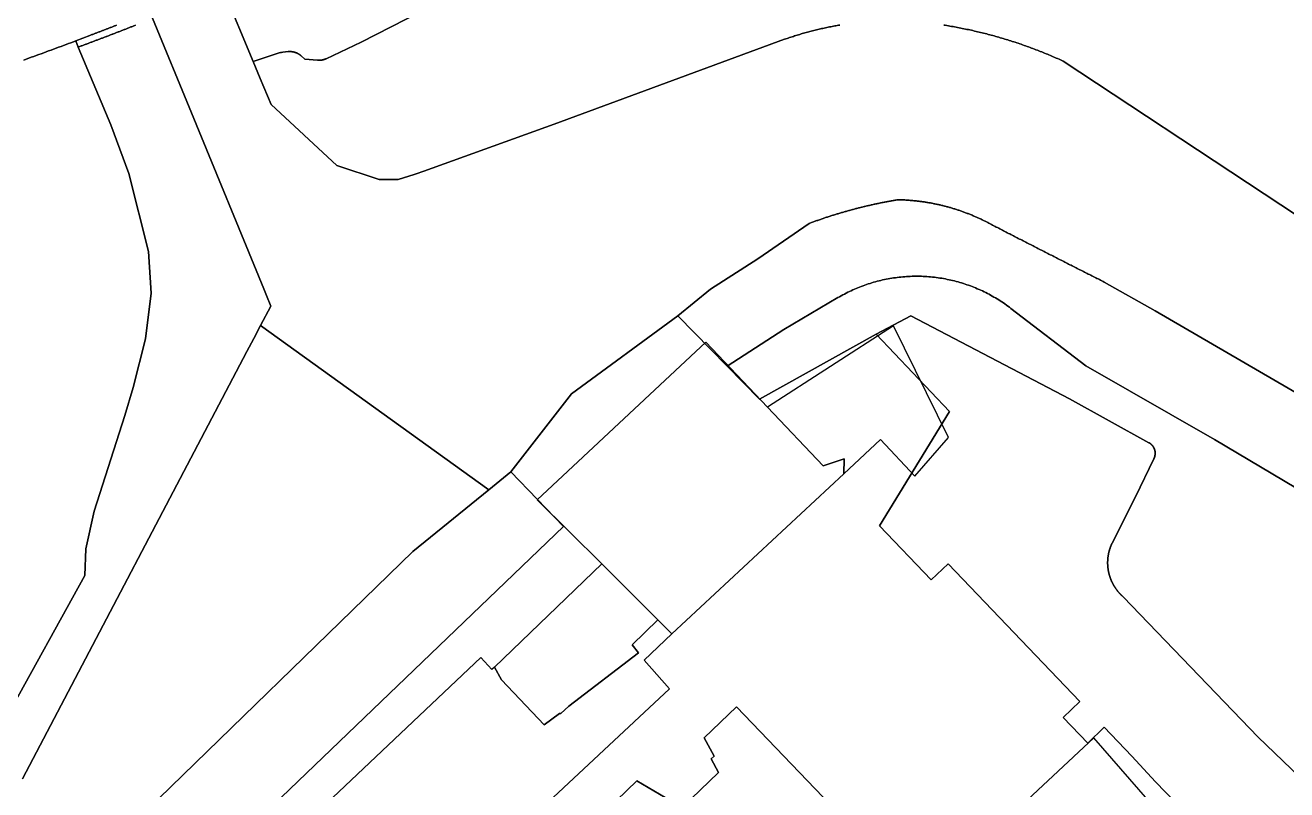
# Model space of a CAD drawing. Header units: metres. Extents: x -127 to 442, y -186 to 462.
# Drawn here: x 140.7 to 213.9, y 77.2 to 121.6 of the extents above; entities that cross this region are included whole.
import ezdxf

# ---------------------------------------------------------------- set-up
doc = ezdxf.new("R2010")
doc.units = ezdxf.units.M

msp = doc.modelspace()

# ---------------------------------------------------------------- linework, layer by layer
at = {"layer": 'building_2', "color": 1}
for points in [[(188.234, 95.562), (190.367, 97.562), (192.344, 95.438), (194.305, 97.688), (191.117, 104.156), (183.805, 99.438), (187.023, 96.031), (188.258, 96.438), (188.234, 95.562)], [(187.023, 96.031), (183.805, 99.438), (180.227, 103.219), (170.422, 94.062), (174.18, 90.344), (177.438, 87.094), (178.25, 86.281), (188.234, 95.562), (188.258, 96.438), (187.023, 96.031)], [(171.812, 81.656), (172.273, 82.094), (176.32, 85.188), (175.953, 85.656), (177.438, 87.094), (174.18, 90.344), (167.945, 84.344), (168.367, 83.625), (170.844, 81), (171.719, 81.656), (171.812, 81.656)], [(204.383, 67.375), (209.156, 72.906), (202.75, 80.25), (193.289, 71.406), (200.133, 64.062), (204.539, 67.219), (204.383, 67.375)]]:
    msp.add_lwpolyline(points, close=True, dxfattribs=at)
msp.add_lwpolyline([(157.891, 64.219), (178.117, 83.094), (176.633, 84.75), (178.25, 86.281), (177.438, 87.094), (175.953, 85.656), (176.32, 85.188), (172.273, 82.094), (171.812, 81.656), (171.719, 81.656), (170.844, 81), (168.367, 83.625), (167.945, 84.344), (167.805, 84.219), (167.156, 84.906), (151.398, 70)], dxfattribs=at)
at = {"layer": 'road_0', "color": 8}
for points in [[(140.632, 119.59), (140.777, 119.642), (140.921, 119.695), (141.065, 119.747), (141.209, 119.8), (141.353, 119.853), (141.497, 119.905), (141.642, 119.958), (141.786, 120.011), (141.93, 120.064), (142.074, 120.117), (142.218, 120.17), (142.362, 120.223), (142.506, 120.276), (142.65, 120.329), (142.794, 120.382), (142.938, 120.435), (143.082, 120.488), (143.225, 120.542), (143.369, 120.595), (143.513, 120.649), (143.657, 120.702), (143.657, 120.702), (144.467, 121.018), (144.467, 121.018), (144.508, 121.033), (144.549, 121.049), (144.59, 121.064), (144.631, 121.08), (144.671, 121.095), (144.712, 121.11), (144.753, 121.126), (144.794, 121.141), (144.835, 121.157), (144.876, 121.172), (144.917, 121.188), (144.957, 121.203), (144.998, 121.219), (145.039, 121.234), (145.08, 121.25), (145.121, 121.266), (145.162, 121.281), (145.202, 121.297), (145.243, 121.312), (145.284, 121.328), (145.325, 121.344), (145.366, 121.359), (145.407, 121.375), (145.447, 121.391), (145.488, 121.406), (145.529, 121.422), (145.57, 121.438), (145.61, 121.453), (145.651, 121.469), (145.692, 121.485), (145.733, 121.5), (145.774, 121.516), (145.814, 121.532), (145.855, 121.548), (145.896, 121.564), (145.937, 121.579), (145.977, 121.595), (146.018, 121.611)], [(214.687, 77.984), (212.29, 80.29), (204.45, 88.43), (204.45, 88.43), (204.437, 88.441), (204.425, 88.452), (204.412, 88.464), (204.399, 88.475), (204.387, 88.487), (204.375, 88.498), (204.362, 88.51), (204.35, 88.521), (204.338, 88.533), (204.326, 88.545), (204.314, 88.557), (204.302, 88.569), (204.29, 88.581), (204.278, 88.593), (204.267, 88.605), (204.255, 88.618), (204.244, 88.63), (204.232, 88.643), (204.221, 88.655), (204.21, 88.668), (204.198, 88.68), (204.187, 88.693), (204.176, 88.706), (204.165, 88.719), (204.154, 88.732), (204.144, 88.745), (204.133, 88.758), (204.122, 88.771), (204.112, 88.784), (204.101, 88.798), (204.091, 88.811), (204.081, 88.825), (204.07, 88.838), (204.06, 88.852), (204.05, 88.865), (204.04, 88.879), (204.03, 88.893), (204.021, 88.907), (204.011, 88.92), (204.001, 88.934), (203.992, 88.948), (203.983, 88.962), (203.973, 88.977), (203.964, 88.991), (203.955, 89.005), (203.946, 89.019), (203.937, 89.034), (203.928, 89.048), (203.919, 89.063), (203.911, 89.077), (203.902, 89.092), (203.894, 89.106), (203.885, 89.121), (203.877, 89.136), (203.869, 89.151), (203.861, 89.166), (203.853, 89.18), (203.845, 89.195), (203.837, 89.21), (203.829, 89.225), (203.822, 89.241), (203.814, 89.256), (203.807, 89.271), (203.799, 89.286), (203.792, 89.302), (203.785, 89.317), (203.778, 89.332), (203.771, 89.348), (203.764, 89.363), (203.758, 89.379), (203.751, 89.394), (203.744, 89.41), (203.738, 89.426), (203.732, 89.441), (203.725, 89.457), (203.719, 89.473), (203.713, 89.489), (203.707, 89.504), (203.702, 89.52), (203.696, 89.536), (203.69, 89.552), (203.685, 89.568), (203.679, 89.584), (203.674, 89.6), (203.669, 89.616), (203.664, 89.633), (203.659, 89.649), (203.654, 89.665), (203.649, 89.681), (203.644, 89.697), (203.64, 89.714), (203.635, 89.73), (203.631, 89.746), (203.627, 89.763), (203.623, 89.779), (203.619, 89.796), (203.615, 89.812), (203.611, 89.828), (203.607, 89.845), (203.607, 89.845), (203.603, 89.862), (203.6, 89.879), (203.596, 89.897), (203.593, 89.914), (203.589, 89.931), (203.586, 89.948), (203.583, 89.966), (203.58, 89.983), (203.578, 90), (203.575, 90.018), (203.572, 90.035), (203.57, 90.052), (203.567, 90.07), (203.565, 90.087), (203.563, 90.104), (203.561, 90.122), (203.559, 90.139), (203.558, 90.157), (203.556, 90.174), (203.554, 90.192), (203.553, 90.209), (203.552, 90.227), (203.55, 90.244), (203.549, 90.262), (203.548, 90.279), (203.548, 90.297), (203.547, 90.314), (203.546, 90.332), (203.546, 90.349), (203.545, 90.367), (203.545, 90.385), (203.545, 90.402), (203.545, 90.42), (203.545, 90.437), (203.545, 90.455), (203.546, 90.472), (203.546, 90.49), (203.547, 90.507), (203.548, 90.525), (203.548, 90.542), (203.549, 90.56), (203.55, 90.578), (203.552, 90.595), (203.553, 90.613), (203.554, 90.63), (203.556, 90.648), (203.557, 90.665), (203.559, 90.682), (203.561, 90.7), (203.563, 90.717), (203.565, 90.735), (203.567, 90.752), (203.57, 90.77), (203.572, 90.787), (203.575, 90.804), (203.577, 90.822), (203.58, 90.839), (203.583, 90.856), (203.586, 90.874), (203.589, 90.891), (203.592, 90.908), (203.596, 90.925), (203.599, 90.942), (203.603, 90.96), (203.607, 90.977), (203.611, 90.994), (203.614, 91.011), (203.619, 91.028), (203.623, 91.045), (203.627, 91.062), (203.631, 91.079), (203.636, 91.096), (203.641, 91.113), (203.645, 91.13), (203.65, 91.147), (203.655, 91.164), (203.66, 91.18), (203.665, 91.197), (203.671, 91.214), (203.676, 91.231), (203.682, 91.247), (203.687, 91.264), (203.693, 91.28), (203.699, 91.297), (203.705, 91.314), (203.711, 91.33), (203.717, 91.346), (203.723, 91.363), (203.73, 91.379), (203.736, 91.395), (203.743, 91.412), (203.75, 91.428), (203.757, 91.444), (203.764, 91.46), (203.771, 91.476), (203.778, 91.492), (203.785, 91.508), (203.793, 91.524), (203.8, 91.54), (203.8, 91.54), (205.17, 94.23), (206.23, 96.45), (206.23, 96.45), (206.232, 96.455), (206.235, 96.46), (206.237, 96.464), (206.239, 96.469), (206.241, 96.474), (206.244, 96.479), (206.246, 96.484), (206.248, 96.489), (206.25, 96.493), (206.252, 96.498), (206.254, 96.503), (206.256, 96.508), (206.258, 96.513), (206.259, 96.518), (206.261, 96.523), (206.263, 96.528), (206.265, 96.533), (206.267, 96.538), (206.268, 96.543), (206.27, 96.548), (206.272, 96.553), (206.273, 96.558), (206.275, 96.563), (206.276, 96.568), (206.278, 96.574), (206.279, 96.579), (206.28, 96.584), (206.282, 96.589), (206.283, 96.594), (206.284, 96.599), (206.285, 96.604), (206.287, 96.61), (206.288, 96.615), (206.289, 96.62), (206.29, 96.625), (206.291, 96.63), (206.292, 96.636), (206.293, 96.641), (206.294, 96.646), (206.295, 96.651), (206.296, 96.656), (206.296, 96.662), (206.297, 96.667), (206.298, 96.672), (206.298, 96.677), (206.299, 96.683), (206.3, 96.688), (206.3, 96.693), (206.301, 96.699), (206.301, 96.704), (206.302, 96.709), (206.302, 96.714), (206.302, 96.72), (206.303, 96.725), (206.303, 96.73), (206.303, 96.736), (206.303, 96.741), (206.304, 96.746), (206.304, 96.751), (206.304, 96.757), (206.304, 96.762), (206.304, 96.767), (206.304, 96.773), (206.304, 96.778), (206.304, 96.783), (206.303, 96.789), (206.303, 96.794), (206.303, 96.799), (206.303, 96.804), (206.302, 96.81), (206.302, 96.815), (206.302, 96.82), (206.301, 96.826), (206.301, 96.831), (206.3, 96.836), (206.3, 96.841), (206.299, 96.847), (206.298, 96.852), (206.298, 96.857), (206.297, 96.863), (206.296, 96.868), (206.295, 96.873), (206.295, 96.878), (206.294, 96.883), (206.293, 96.889), (206.292, 96.894), (206.291, 96.899), (206.29, 96.904), (206.289, 96.91), (206.288, 96.915), (206.287, 96.92), (206.285, 96.925), (206.284, 96.93), (206.283, 96.935), (206.282, 96.941), (206.28, 96.946), (206.279, 96.951), (206.277, 96.956), (206.276, 96.961), (206.276, 96.961), (206.274, 96.966), (206.273, 96.972), (206.271, 96.977), (206.269, 96.982), (206.268, 96.988), (206.266, 96.993), (206.264, 96.998), (206.262, 97.003), (206.26, 97.009), (206.258, 97.014), (206.256, 97.019), (206.254, 97.024), (206.252, 97.029), (206.25, 97.035), (206.248, 97.04), (206.246, 97.045), (206.244, 97.05), (206.241, 97.055), (206.239, 97.06), (206.237, 97.065), (206.234, 97.07), (206.232, 97.075), (206.229, 97.08), (206.227, 97.085), (206.224, 97.09), (206.222, 97.095), (206.219, 97.1), (206.216, 97.105), (206.214, 97.11), (206.211, 97.114), (206.208, 97.119), (206.205, 97.124), (206.203, 97.129), (206.2, 97.134), (206.197, 97.138), (206.194, 97.143), (206.191, 97.148), (206.188, 97.152), (206.185, 97.157), (206.181, 97.162), (206.178, 97.166), (206.175, 97.171), (206.172, 97.175), (206.169, 97.18), (206.165, 97.184), (206.162, 97.189), (206.159, 97.193), (206.155, 97.198), (206.152, 97.202), (206.148, 97.206), (206.145, 97.211), (206.141, 97.215), (206.138, 97.219), (206.134, 97.223), (206.13, 97.228), (206.127, 97.232), (206.123, 97.236), (206.119, 97.24), (206.115, 97.244), (206.111, 97.248), (206.108, 97.252), (206.104, 97.256), (206.1, 97.26), (206.096, 97.264), (206.092, 97.268), (206.088, 97.272), (206.084, 97.276), (206.08, 97.279), (206.076, 97.283), (206.072, 97.287), (206.067, 97.291), (206.063, 97.294), (206.059, 97.298), (206.055, 97.302), (206.05, 97.305), (206.046, 97.309), (206.042, 97.312), (206.037, 97.316), (206.033, 97.319), (206.029, 97.322), (206.024, 97.326), (206.02, 97.329), (206.015, 97.332), (206.011, 97.336), (206.006, 97.339), (206.002, 97.342), (205.997, 97.345), (205.992, 97.348), (205.988, 97.351), (205.983, 97.354), (205.978, 97.357), (205.974, 97.36), (205.969, 97.363), (205.964, 97.366), (205.959, 97.369), (205.955, 97.372), (205.95, 97.375), (205.945, 97.377), (205.94, 97.38), (205.94, 97.38), (201.33, 99.92), (192.13, 104.74), (190.1, 103.67), (190.1, 103.67), (194.375, 99.197), (190.295, 92.557), (193.294, 89.429), (194.29, 90.339), (201.928, 82.362), (200.964, 81.43), (202.386, 79.947), (203.34, 80.863), (204.945, 79.192), (206.323, 77.704), (210.957, 72.922)], [(191.141, 72.537), (182.01, 82.055), (180.134, 80.255), (180.713, 79.19), (180.54, 79.024), (180.955, 78.23), (178.855, 76.215), (176.208, 77.745), (175.032, 76.617)]]:
    msp.add_lwpolyline(points, dxfattribs=at)
at = {"layer": 'terrain_0', "color": 8}
for points in [[(146.018, 121.611), (145.977, 121.595), (145.937, 121.579), (145.896, 121.564), (145.855, 121.548), (145.814, 121.532), (145.774, 121.516), (145.733, 121.5), (145.692, 121.485), (145.651, 121.469), (145.61, 121.453), (145.57, 121.438), (145.529, 121.422), (145.488, 121.406), (145.447, 121.391), (145.407, 121.375), (145.366, 121.359), (145.325, 121.344), (145.284, 121.328), (145.243, 121.312), (145.202, 121.297), (145.162, 121.281), (145.121, 121.266), (145.08, 121.25), (145.039, 121.234), (144.998, 121.219), (144.957, 121.203), (144.917, 121.188), (144.876, 121.172), (144.835, 121.157), (144.794, 121.141), (144.753, 121.126), (144.712, 121.11), (144.671, 121.095), (144.631, 121.08), (144.59, 121.064), (144.549, 121.049), (144.508, 121.033), (144.467, 121.018), (144.467, 121.018), (143.657, 120.702), (143.79, 120.34), (143.79, 120.34), (143.834, 120.356), (143.878, 120.372), (143.922, 120.389), (143.966, 120.405), (144.009, 120.421), (144.053, 120.437), (144.097, 120.453), (144.141, 120.47), (144.185, 120.486), (144.229, 120.502), (144.273, 120.518), (144.317, 120.535), (144.36, 120.551), (144.404, 120.567), (144.448, 120.584), (144.492, 120.6), (144.536, 120.617), (144.58, 120.633), (144.623, 120.649), (144.667, 120.666), (144.711, 120.682), (144.755, 120.699), (144.799, 120.715), (144.842, 120.732), (144.886, 120.748), (144.93, 120.765), (144.974, 120.781), (145.017, 120.798), (145.061, 120.814), (145.105, 120.831), (145.149, 120.848), (145.192, 120.864), (145.236, 120.881), (145.28, 120.897), (145.324, 120.914), (145.367, 120.931), (145.411, 120.947), (145.455, 120.964), (145.498, 120.981), (145.542, 120.998), (145.586, 121.014), (145.629, 121.031), (145.673, 121.048), (145.717, 121.065), (145.76, 121.081), (145.804, 121.098), (145.848, 121.115), (145.891, 121.132), (145.935, 121.149), (145.979, 121.166), (146.022, 121.182), (146.066, 121.199), (146.11, 121.216), (146.153, 121.233), (146.197, 121.25), (146.24, 121.267), (146.284, 121.284), (146.328, 121.301), (146.371, 121.318), (146.415, 121.335), (146.458, 121.352), (146.502, 121.369), (146.545, 121.386), (146.589, 121.403), (146.633, 121.42), (146.676, 121.437), (146.72, 121.455), (146.763, 121.472), (146.807, 121.489), (146.85, 121.506), (146.894, 121.523), (146.937, 121.54), (146.981, 121.558), (147.024, 121.575), (147.068, 121.592), (147.111, 121.609)], [(210.957, 72.922), (206.323, 77.704), (204.945, 79.192), (203.34, 80.863), (202.386, 79.947), (200.964, 81.43), (201.928, 82.362), (194.29, 90.339), (194.29, 90.339), (193.294, 89.429), (190.295, 92.557), (194.375, 99.197), (190.1, 103.67), (183.332, 99.908), (181.468, 101.815), (178.59, 104.749), (172.422, 100.206), (168.91, 95.689), (171.964, 92.509), (148.345, 69.861)], [(175.032, 76.617), (176.208, 77.745), (178.855, 76.215), (180.955, 78.23), (180.54, 79.024), (180.713, 79.19), (180.134, 80.255), (182.01, 82.055), (191.141, 72.537)]]:
    msp.add_lwpolyline(points, dxfattribs=at)
at = {"layer": 'terrain_5', "color": 3}
for points in [[(152.179, 123.732), (153.947, 119.5), (155.458, 119.999), (155.528, 120.02), (155.599, 120.035), (155.672, 120.045), (155.973, 120.075), (155.973, 120.075), (155.981, 120.076), (155.99, 120.077), (155.998, 120.077), (156.006, 120.078), (156.015, 120.078), (156.023, 120.079), (156.031, 120.079), (156.04, 120.079), (156.048, 120.08), (156.057, 120.08), (156.065, 120.08), (156.073, 120.08), (156.082, 120.08), (156.09, 120.08), (156.099, 120.08), (156.107, 120.079), (156.115, 120.079), (156.124, 120.079), (156.132, 120.078), (156.14, 120.078), (156.149, 120.077), (156.157, 120.077), (156.165, 120.076), (156.174, 120.075), (156.182, 120.074), (156.19, 120.073), (156.199, 120.072), (156.207, 120.071), (156.215, 120.07), (156.224, 120.069), (156.232, 120.067), (156.24, 120.066), (156.248, 120.065), (156.257, 120.063), (156.265, 120.061), (156.273, 120.06), (156.281, 120.058), (156.289, 120.056), (156.298, 120.054), (156.306, 120.053), (156.314, 120.051), (156.322, 120.048), (156.33, 120.046), (156.338, 120.044), (156.346, 120.042), (156.354, 120.04), (156.362, 120.037), (156.37, 120.035), (156.378, 120.032), (156.386, 120.03), (156.394, 120.027), (156.402, 120.024), (156.41, 120.021), (156.418, 120.018), (156.426, 120.016), (156.434, 120.013), (156.441, 120.01), (156.449, 120.006), (156.457, 120.003), (156.465, 120), (156.472, 119.997), (156.48, 119.993), (156.488, 119.99), (156.495, 119.986), (156.503, 119.983), (156.51, 119.979), (156.518, 119.975), (156.525, 119.972), (156.533, 119.968), (156.54, 119.964), (156.548, 119.96), (156.555, 119.956), (156.562, 119.952), (156.57, 119.948), (156.577, 119.943), (156.584, 119.939), (156.591, 119.935), (156.598, 119.93), (156.606, 119.926), (156.613, 119.921), (156.62, 119.917), (156.627, 119.912), (156.634, 119.908), (156.64, 119.903), (156.647, 119.898), (156.654, 119.893), (156.661, 119.888), (156.668, 119.883), (156.674, 119.878), (156.681, 119.873), (156.688, 119.868), (156.694, 119.863), (156.701, 119.858), (156.707, 119.852), (156.714, 119.847), (156.72, 119.842), (156.726, 119.836), (156.733, 119.831), (156.739, 119.825), (156.739, 119.825), (156.948, 119.638), (157.671, 119.576), (157.671, 119.576), (157.676, 119.576), (157.682, 119.575), (157.687, 119.575), (157.692, 119.574), (157.697, 119.574), (157.703, 119.574), (157.708, 119.574), (157.713, 119.573), (157.719, 119.573), (157.724, 119.573), (157.729, 119.573), (157.734, 119.573), (157.74, 119.573), (157.745, 119.572), (157.75, 119.572), (157.756, 119.572), (157.761, 119.572), (157.766, 119.572), (157.771, 119.573), (157.777, 119.573), (157.782, 119.573), (157.787, 119.573), (157.793, 119.573), (157.798, 119.573), (157.803, 119.574), (157.808, 119.574), (157.814, 119.574), (157.819, 119.574), (157.824, 119.575), (157.83, 119.575), (157.835, 119.576), (157.84, 119.576), (157.845, 119.576), (157.851, 119.577), (157.856, 119.577), (157.861, 119.578), (157.867, 119.579), (157.872, 119.579), (157.877, 119.58), (157.882, 119.58), (157.888, 119.581), (157.893, 119.582), (157.898, 119.583), (157.903, 119.583), (157.908, 119.584), (157.914, 119.585), (157.919, 119.586), (157.924, 119.587), (157.929, 119.588), (157.935, 119.588), (157.94, 119.589), (157.945, 119.59), (157.95, 119.591), (157.955, 119.592), (157.961, 119.594), (157.966, 119.595), (157.971, 119.596), (157.976, 119.597), (157.981, 119.598), (157.986, 119.599), (157.992, 119.6), (157.997, 119.602), (158.002, 119.603), (158.007, 119.604), (158.012, 119.606), (158.017, 119.607), (158.022, 119.608), (158.027, 119.61), (158.032, 119.611), (158.038, 119.613), (158.043, 119.614), (158.048, 119.616), (158.053, 119.617), (158.058, 119.619), (158.063, 119.621), (158.068, 119.622), (158.073, 119.624), (158.078, 119.626), (158.083, 119.627), (158.088, 119.629), (158.093, 119.631), (158.098, 119.633), (158.103, 119.634), (158.108, 119.636), (158.113, 119.638), (158.118, 119.64), (158.123, 119.642), (158.128, 119.644), (158.132, 119.646), (158.137, 119.648), (158.142, 119.65), (158.147, 119.652), (158.152, 119.654), (158.157, 119.656), (158.162, 119.658), (158.167, 119.66), (158.171, 119.663), (158.176, 119.665), (158.181, 119.667), (158.181, 119.667), (160.213, 120.62), (168.017, 124.621)], [(168.017, 124.621), (160.213, 120.62), (158.181, 119.667), (158.181, 119.667), (158.176, 119.665), (158.171, 119.663), (158.167, 119.66), (158.162, 119.658), (158.157, 119.656), (158.152, 119.654), (158.147, 119.652), (158.142, 119.65), (158.137, 119.648), (158.132, 119.646), (158.128, 119.644), (158.123, 119.642), (158.118, 119.64), (158.113, 119.638), (158.108, 119.636), (158.103, 119.634), (158.098, 119.633), (158.093, 119.631), (158.088, 119.629), (158.083, 119.627), (158.078, 119.626), (158.073, 119.624), (158.068, 119.622), (158.063, 119.621), (158.058, 119.619), (158.053, 119.617), (158.048, 119.616), (158.043, 119.614), (158.038, 119.613), (158.032, 119.611), (158.027, 119.61), (158.022, 119.608), (158.017, 119.607), (158.012, 119.606), (158.007, 119.604), (158.002, 119.603), (157.997, 119.602), (157.992, 119.6), (157.986, 119.599), (157.981, 119.598), (157.976, 119.597), (157.971, 119.596), (157.966, 119.595), (157.961, 119.594), (157.955, 119.592), (157.95, 119.591), (157.945, 119.59), (157.94, 119.589), (157.935, 119.588), (157.929, 119.588), (157.924, 119.587), (157.919, 119.586), (157.914, 119.585), (157.908, 119.584), (157.903, 119.583), (157.898, 119.583), (157.893, 119.582), (157.888, 119.581), (157.882, 119.58), (157.877, 119.58), (157.872, 119.579), (157.867, 119.579), (157.861, 119.578), (157.856, 119.577), (157.851, 119.577), (157.845, 119.576), (157.84, 119.576), (157.835, 119.576), (157.83, 119.575), (157.824, 119.575), (157.819, 119.574), (157.814, 119.574), (157.808, 119.574), (157.803, 119.574), (157.798, 119.573), (157.793, 119.573), (157.787, 119.573), (157.782, 119.573), (157.777, 119.573), (157.771, 119.573), (157.766, 119.572), (157.761, 119.572), (157.756, 119.572), (157.75, 119.572), (157.745, 119.572), (157.74, 119.573), (157.734, 119.573), (157.729, 119.573), (157.724, 119.573), (157.719, 119.573), (157.713, 119.573), (157.708, 119.574), (157.703, 119.574), (157.697, 119.574), (157.692, 119.574), (157.687, 119.575), (157.682, 119.575), (157.676, 119.576), (157.671, 119.576), (157.671, 119.576), (156.948, 119.638), (156.739, 119.825), (156.739, 119.825), (156.733, 119.831), (156.726, 119.836), (156.72, 119.842), (156.714, 119.847), (156.707, 119.852), (156.701, 119.858), (156.694, 119.863), (156.688, 119.868), (156.681, 119.873), (156.674, 119.878), (156.668, 119.883), (156.661, 119.888), (156.654, 119.893), (156.647, 119.898), (156.64, 119.903), (156.634, 119.908), (156.627, 119.912), (156.62, 119.917), (156.613, 119.921), (156.606, 119.926), (156.598, 119.93), (156.591, 119.935), (156.584, 119.939), (156.577, 119.943), (156.57, 119.948), (156.562, 119.952), (156.555, 119.956), (156.548, 119.96), (156.54, 119.964), (156.533, 119.968), (156.525, 119.972), (156.518, 119.975), (156.51, 119.979), (156.503, 119.983), (156.495, 119.986), (156.488, 119.99), (156.48, 119.993), (156.472, 119.997), (156.465, 120), (156.457, 120.003), (156.449, 120.006), (156.441, 120.01), (156.434, 120.013), (156.426, 120.016), (156.418, 120.018), (156.41, 120.021), (156.402, 120.024), (156.394, 120.027), (156.386, 120.03), (156.378, 120.032), (156.37, 120.035), (156.362, 120.037), (156.354, 120.04), (156.346, 120.042), (156.338, 120.044), (156.33, 120.046), (156.322, 120.048), (156.314, 120.051), (156.306, 120.053), (156.298, 120.054), (156.289, 120.056), (156.281, 120.058), (156.273, 120.06), (156.265, 120.061), (156.257, 120.063), (156.248, 120.065), (156.24, 120.066), (156.232, 120.067), (156.224, 120.069), (156.215, 120.07), (156.207, 120.071), (156.199, 120.072), (156.19, 120.073), (156.182, 120.074), (156.174, 120.075), (156.165, 120.076), (156.157, 120.077), (156.149, 120.077), (156.14, 120.078), (156.132, 120.078), (156.124, 120.079), (156.115, 120.079), (156.107, 120.079), (156.099, 120.08), (156.09, 120.08), (156.082, 120.08), (156.073, 120.08), (156.065, 120.08), (156.057, 120.08), (156.048, 120.08), (156.04, 120.079), (156.031, 120.079), (156.023, 120.079), (156.015, 120.078), (156.006, 120.078), (155.998, 120.077), (155.99, 120.077), (155.981, 120.076), (155.973, 120.075), (155.973, 120.075), (155.672, 120.045), (155.599, 120.035), (155.528, 120.02), (155.458, 119.999), (153.947, 119.5), (153.947, 119.5), (154.36, 118.51), (154.99, 117), (158.81, 113.46), (161.254, 112.659), (161.28, 112.65), (161.919, 112.65), (162.36, 112.65), (163.292, 112.943), (163.41, 112.98), (163.853, 113.14), (171.42, 115.87), (184.79, 120.79), (184.79, 120.79), (184.863, 120.816), (184.936, 120.841), (185.009, 120.866), (185.082, 120.891), (185.156, 120.915), (185.229, 120.939), (185.303, 120.963), (185.376, 120.987), (185.45, 121.01), (185.524, 121.033), (185.598, 121.055), (185.672, 121.078), (185.746, 121.1), (185.82, 121.121), (185.895, 121.143), (185.969, 121.164), (186.043, 121.185), (186.118, 121.205), (186.193, 121.225), (186.267, 121.245), (186.342, 121.265), (186.417, 121.284), (186.492, 121.303), (186.567, 121.322), (186.642, 121.34), (186.717, 121.358), (186.792, 121.376), (186.868, 121.393), (186.943, 121.41), (187.019, 121.427), (187.094, 121.443), (187.17, 121.46), (187.245, 121.476), (187.321, 121.491), (187.397, 121.506), (187.473, 121.521), (187.549, 121.536), (187.625, 121.55), (187.701, 121.564), (187.777, 121.578), (187.853, 121.591), (187.929, 121.604), (188.005, 121.617)], [(147.111, 121.609), (147.068, 121.592), (147.024, 121.575), (146.981, 121.558), (146.937, 121.54), (146.894, 121.523), (146.85, 121.506), (146.807, 121.489), (146.763, 121.472), (146.72, 121.455), (146.676, 121.437), (146.633, 121.42), (146.589, 121.403), (146.545, 121.386), (146.502, 121.369), (146.458, 121.352), (146.415, 121.335), (146.371, 121.318), (146.328, 121.301), (146.284, 121.284), (146.24, 121.267), (146.197, 121.25), (146.153, 121.233), (146.11, 121.216), (146.066, 121.199), (146.022, 121.182), (145.979, 121.166), (145.935, 121.149), (145.891, 121.132), (145.848, 121.115), (145.804, 121.098), (145.76, 121.081), (145.717, 121.065), (145.673, 121.048), (145.629, 121.031), (145.586, 121.014), (145.542, 120.998), (145.498, 120.981), (145.455, 120.964), (145.411, 120.947), (145.367, 120.931), (145.324, 120.914), (145.28, 120.897), (145.236, 120.881), (145.192, 120.864), (145.149, 120.848), (145.105, 120.831), (145.061, 120.814), (145.017, 120.798), (144.974, 120.781), (144.93, 120.765), (144.886, 120.748), (144.842, 120.732), (144.799, 120.715), (144.755, 120.699), (144.711, 120.682), (144.667, 120.666), (144.623, 120.649), (144.58, 120.633), (144.536, 120.617), (144.492, 120.6), (144.448, 120.584), (144.404, 120.567), (144.36, 120.551), (144.317, 120.535), (144.273, 120.518), (144.229, 120.502), (144.185, 120.486), (144.141, 120.47), (144.097, 120.453), (144.053, 120.437), (144.009, 120.421), (143.966, 120.405), (143.922, 120.389), (143.878, 120.372), (143.834, 120.356), (143.79, 120.34), (143.79, 120.34), (145.689, 115.827), (146.738, 113.003), (147.866, 108.485), (148.027, 106.065), (147.705, 103.402), (146.979, 100.579), (146.496, 98.965), (144.722, 93.398), (144.238, 91.22), (144.181, 89.664), (139.663, 81.505)], [(140.55, 77.87), (153.582, 102.669), (153.582, 102.669), (153.984, 103.433), (154.38, 104.187), (154.97, 105.31), (154.716, 105.928), (154.563, 106.302), (150.363, 116.526), (148.11, 122.01)], [(194.033, 121.617), (194.123, 121.603), (194.213, 121.588), (194.302, 121.573), (194.392, 121.558), (194.481, 121.543), (194.571, 121.527), (194.66, 121.511), (194.75, 121.494), (194.839, 121.477), (194.928, 121.46), (195.017, 121.443), (195.106, 121.425), (195.196, 121.407), (195.285, 121.389), (195.374, 121.37), (195.462, 121.351), (195.551, 121.332), (195.64, 121.313), (195.729, 121.293), (195.817, 121.273), (195.906, 121.252), (195.994, 121.232), (196.083, 121.211), (196.171, 121.189), (196.259, 121.168), (196.347, 121.146), (196.436, 121.124), (196.524, 121.101), (196.612, 121.078), (196.699, 121.055), (196.787, 121.032), (196.875, 121.008), (196.963, 120.984), (197.05, 120.959), (197.138, 120.935), (197.225, 120.91), (197.312, 120.885), (197.399, 120.859), (197.487, 120.833), (197.574, 120.807), (197.661, 120.781), (197.747, 120.754), (197.834, 120.727), (197.921, 120.699), (198.007, 120.672), (198.094, 120.644), (198.18, 120.616), (198.267, 120.587), (198.353, 120.558), (198.439, 120.529), (198.525, 120.5), (198.611, 120.47), (198.696, 120.44), (198.782, 120.41), (198.868, 120.379), (198.953, 120.348), (199.039, 120.317), (199.124, 120.286), (199.209, 120.254), (199.294, 120.222), (199.379, 120.189), (199.464, 120.157), (199.548, 120.124), (199.633, 120.091), (199.717, 120.057), (199.802, 120.023), (199.886, 119.989), (199.97, 119.955), (200.054, 119.92), (200.138, 119.885), (200.222, 119.85), (200.305, 119.815), (200.389, 119.779), (200.472, 119.743), (200.556, 119.706), (200.639, 119.67), (200.722, 119.633), (200.805, 119.595), (200.887, 119.558), (200.97, 119.52), (200.97, 119.52), (224.3, 104.13)], [(139.663, 81.505), (144.181, 89.664), (144.238, 91.22), (144.722, 93.398), (146.496, 98.965), (146.979, 100.579), (147.705, 103.402), (148.027, 106.065), (147.866, 108.485), (146.738, 113.003), (145.689, 115.827), (143.79, 120.34), (143.79, 120.34), (143.657, 120.702), (143.657, 120.702), (143.513, 120.649), (143.369, 120.595), (143.225, 120.542), (143.082, 120.488), (142.938, 120.435), (142.794, 120.382), (142.65, 120.329), (142.506, 120.276), (142.362, 120.223), (142.218, 120.17), (142.074, 120.117), (141.93, 120.064), (141.786, 120.011), (141.642, 119.958), (141.497, 119.905), (141.353, 119.853), (141.209, 119.8), (141.065, 119.747), (140.921, 119.695), (140.777, 119.642), (140.632, 119.59)], [(227.561, 92.674), (206.31, 105.04), (203.35, 106.7), (203.35, 106.7), (203.279, 106.736), (203.207, 106.772), (203.136, 106.808), (203.064, 106.844), (202.993, 106.88), (202.922, 106.916), (202.85, 106.952), (202.779, 106.988), (202.708, 107.024), (202.636, 107.06), (202.565, 107.096), (202.494, 107.133), (202.422, 107.169), (202.351, 107.205), (202.279, 107.241), (202.208, 107.277), (202.137, 107.313), (202.065, 107.349), (201.994, 107.385), (201.923, 107.421), (201.851, 107.458), (201.78, 107.494), (201.709, 107.53), (201.638, 107.566), (201.566, 107.602), (201.495, 107.638), (201.424, 107.675), (201.352, 107.711), (201.281, 107.747), (201.21, 107.783), (201.138, 107.82), (201.067, 107.856), (200.996, 107.892), (200.925, 107.928), (200.853, 107.965), (200.782, 108.001), (200.711, 108.037), (200.64, 108.073), (200.568, 108.11), (200.497, 108.146), (200.426, 108.182), (200.355, 108.218), (200.283, 108.255), (200.212, 108.291), (200.141, 108.327), (200.07, 108.364), (199.998, 108.4), (199.927, 108.436), (199.856, 108.473), (199.785, 108.509), (199.714, 108.546), (199.642, 108.582), (199.571, 108.618), (199.5, 108.655), (199.429, 108.691), (199.358, 108.728), (199.286, 108.764), (199.215, 108.8), (199.144, 108.837), (199.073, 108.873), (199.002, 108.91), (198.931, 108.946), (198.859, 108.983), (198.788, 109.019), (198.717, 109.056), (198.646, 109.092), (198.575, 109.128), (198.504, 109.165), (198.432, 109.201), (198.361, 109.238), (198.29, 109.275), (198.219, 109.311), (198.148, 109.348), (198.077, 109.384), (198.006, 109.421), (197.935, 109.457), (197.863, 109.494), (197.792, 109.53), (197.721, 109.567), (197.65, 109.604), (197.579, 109.64), (197.508, 109.677), (197.437, 109.713), (197.366, 109.75), (197.295, 109.787), (197.224, 109.823), (197.153, 109.86), (197.082, 109.896), (197.01, 109.933), (196.939, 109.97), (196.868, 110.006), (196.797, 110.043), (196.726, 110.08), (196.655, 110.116), (196.584, 110.153), (196.513, 110.19), (196.442, 110.227), (196.371, 110.263), (196.3, 110.3), (196.3, 110.3), (196.253, 110.322), (196.207, 110.345), (196.16, 110.367), (196.113, 110.388), (196.066, 110.41), (196.019, 110.431), (195.972, 110.453), (195.925, 110.474), (195.877, 110.494), (195.83, 110.515), (195.782, 110.535), (195.735, 110.555), (195.687, 110.575), (195.639, 110.595), (195.591, 110.615), (195.543, 110.634), (195.495, 110.653), (195.447, 110.672), (195.399, 110.691), (195.351, 110.709), (195.302, 110.727), (195.254, 110.745), (195.205, 110.763), (195.157, 110.781), (195.108, 110.798), (195.059, 110.816), (195.01, 110.833), (194.962, 110.849), (194.913, 110.866), (194.863, 110.882), (194.814, 110.898), (194.765, 110.914), (194.716, 110.93), (194.667, 110.945), (194.617, 110.961), (194.568, 110.976), (194.518, 110.991), (194.469, 111.005), (194.419, 111.02), (194.369, 111.034), (194.319, 111.048), (194.27, 111.062), (194.22, 111.075), (194.17, 111.089), (194.12, 111.102), (194.07, 111.114), (194.02, 111.127), (193.969, 111.14), (193.919, 111.152), (193.869, 111.164), (193.818, 111.176), (193.768, 111.187), (193.718, 111.199), (193.667, 111.21), (193.617, 111.221), (193.566, 111.231), (193.515, 111.242), (193.465, 111.252), (193.414, 111.262), (193.363, 111.272), (193.312, 111.281), (193.262, 111.291), (193.211, 111.3), (193.16, 111.309), (193.109, 111.318), (193.058, 111.326), (193.007, 111.334), (192.956, 111.342), (192.905, 111.35), (192.853, 111.358), (192.802, 111.365), (192.751, 111.372), (192.7, 111.379), (192.649, 111.386), (192.597, 111.392), (192.546, 111.399), (192.495, 111.405), (192.443, 111.41), (192.392, 111.416), (192.34, 111.421), (192.289, 111.426), (192.237, 111.431), (192.186, 111.436), (192.134, 111.44), (192.083, 111.445), (192.031, 111.449), (191.98, 111.452), (191.928, 111.456), (191.877, 111.459), (191.825, 111.462), (191.773, 111.465), (191.722, 111.468), (191.67, 111.47), (191.618, 111.472), (191.567, 111.474), (191.515, 111.476), (191.463, 111.478), (191.412, 111.479), (191.36, 111.48), (191.36, 111.48), (191.307, 111.471), (191.254, 111.462), (191.2, 111.453), (191.147, 111.444), (191.094, 111.434), (191.041, 111.425), (190.988, 111.415), (190.935, 111.406), (190.882, 111.396), (190.829, 111.386), (190.776, 111.376), (190.723, 111.366), (190.67, 111.356), (190.617, 111.346), (190.564, 111.335), (190.511, 111.325), (190.458, 111.314), (190.405, 111.304), (190.352, 111.293), (190.3, 111.282), (190.247, 111.271), (190.194, 111.26), (190.141, 111.249), (190.089, 111.237), (190.036, 111.226), (189.983, 111.214), (189.93, 111.203), (189.878, 111.191), (189.825, 111.179), (189.773, 111.167), (189.72, 111.155), (189.667, 111.143), (189.615, 111.131), (189.562, 111.119), (189.51, 111.106), (189.457, 111.094), (189.405, 111.081), (189.353, 111.068), (189.3, 111.055), (189.248, 111.042), (189.195, 111.029), (189.143, 111.016), (189.091, 111.003), (189.039, 110.99), (188.986, 110.976), (188.934, 110.963), (188.882, 110.949), (188.83, 110.935), (188.778, 110.921), (188.726, 110.907), (188.674, 110.893), (188.621, 110.879), (188.569, 110.865), (188.517, 110.851), (188.466, 110.836), (188.414, 110.822), (188.362, 110.807), (188.31, 110.792), (188.258, 110.777), (188.206, 110.762), (188.154, 110.747), (188.103, 110.732), (188.051, 110.717), (187.999, 110.701), (187.947, 110.686), (187.896, 110.67), (187.844, 110.655), (187.793, 110.639), (187.741, 110.623), (187.69, 110.607), (187.638, 110.591), (187.587, 110.575), (187.535, 110.558), (187.484, 110.542), (187.432, 110.526), (187.381, 110.509), (187.33, 110.492), (187.279, 110.475), (187.227, 110.459), (187.176, 110.442), (187.125, 110.425), (187.074, 110.407), (187.023, 110.39), (186.972, 110.373), (186.921, 110.355), (186.87, 110.338), (186.819, 110.32), (186.768, 110.302), (186.717, 110.284), (186.666, 110.266), (186.615, 110.248), (186.564, 110.23), (186.514, 110.212), (186.463, 110.193), (186.412, 110.175), (186.362, 110.156), (186.311, 110.138), (186.261, 110.119), (186.21, 110.1), (186.21, 110.1), (183.247, 108.058), (180.5, 106.28), (178.59, 104.749), (181.468, 101.815), (184.743, 103.952), (187.886, 105.799), (187.886, 105.799), (187.979, 105.853), (188.073, 105.906), (188.168, 105.958), (188.263, 106.009), (188.359, 106.058), (188.455, 106.107), (188.552, 106.154), (188.65, 106.2), (188.748, 106.245), (188.846, 106.288), (188.946, 106.331), (189.045, 106.372), (189.145, 106.413), (189.246, 106.451), (189.347, 106.489), (189.448, 106.526), (189.55, 106.561), (189.653, 106.595), (189.755, 106.628), (189.858, 106.66), (189.962, 106.69), (190.066, 106.719), (190.17, 106.747), (190.274, 106.774), (190.379, 106.799), (190.484, 106.823), (190.59, 106.846), (190.695, 106.868), (190.801, 106.888), (190.908, 106.907), (191.014, 106.925), (191.121, 106.941), (191.227, 106.957), (191.334, 106.971), (191.441, 106.983), (191.549, 106.995), (191.656, 107.005), (191.764, 107.013), (191.871, 107.021), (191.979, 107.027), (192.087, 107.032), (192.194, 107.036), (192.302, 107.038), (192.41, 107.039), (192.518, 107.039), (192.626, 107.038), (192.734, 107.035), (192.841, 107.031), (192.949, 107.025), (193.057, 107.019), (193.164, 107.011), (193.272, 107.001), (193.379, 106.991), (193.486, 106.979), (193.593, 106.966), (193.7, 106.951), (193.807, 106.936), (193.913, 106.919), (194.02, 106.9), (194.126, 106.881), (194.232, 106.86), (194.337, 106.838), (194.443, 106.815), (194.548, 106.79), (194.652, 106.764), (194.757, 106.737), (194.861, 106.709), (194.964, 106.679), (195.068, 106.649), (195.171, 106.616), (195.273, 106.583), (195.376, 106.549), (195.477, 106.513), (195.579, 106.476), (195.68, 106.438), (195.78, 106.398), (195.88, 106.358), (195.979, 106.316), (196.078, 106.273), (196.177, 106.229), (196.275, 106.184), (196.372, 106.137), (196.469, 106.09), (196.565, 106.041), (196.66, 105.991), (196.755, 105.94), (196.85, 105.887), (196.943, 105.834), (197.037, 105.78), (197.129, 105.724), (197.221, 105.667), (197.312, 105.61), (197.402, 105.551), (197.492, 105.491), (197.581, 105.43), (197.669, 105.368), (197.756, 105.304), (197.843, 105.24), (197.929, 105.175), (197.929, 105.175), (202.27, 101.84), (209.739, 97.568), (217.14, 93.18)], [(217.14, 93.18), (209.739, 97.568), (202.27, 101.84), (197.929, 105.175), (197.929, 105.175), (197.843, 105.24), (197.756, 105.304), (197.669, 105.368), (197.581, 105.43), (197.492, 105.491), (197.402, 105.551), (197.312, 105.61), (197.221, 105.667), (197.129, 105.724), (197.037, 105.78), (196.943, 105.834), (196.85, 105.887), (196.755, 105.94), (196.66, 105.991), (196.565, 106.041), (196.469, 106.09), (196.372, 106.137), (196.275, 106.184), (196.177, 106.229), (196.078, 106.273), (195.979, 106.316), (195.88, 106.358), (195.78, 106.398), (195.68, 106.438), (195.579, 106.476), (195.477, 106.513), (195.376, 106.549), (195.273, 106.583), (195.171, 106.616), (195.068, 106.649), (194.964, 106.679), (194.861, 106.709), (194.757, 106.737), (194.652, 106.764), (194.548, 106.79), (194.443, 106.815), (194.337, 106.838), (194.232, 106.86), (194.126, 106.881), (194.02, 106.9), (193.913, 106.919), (193.807, 106.936), (193.7, 106.951), (193.593, 106.966), (193.486, 106.979), (193.379, 106.991), (193.272, 107.001), (193.164, 107.011), (193.057, 107.019), (192.949, 107.025), (192.841, 107.031), (192.734, 107.035), (192.626, 107.038), (192.518, 107.039), (192.41, 107.039), (192.302, 107.038), (192.194, 107.036), (192.087, 107.032), (191.979, 107.027), (191.871, 107.021), (191.764, 107.013), (191.656, 107.005), (191.549, 106.995), (191.441, 106.983), (191.334, 106.971), (191.227, 106.957), (191.121, 106.941), (191.014, 106.925), (190.908, 106.907), (190.801, 106.888), (190.695, 106.868), (190.59, 106.846), (190.484, 106.823), (190.379, 106.799), (190.274, 106.774), (190.17, 106.747), (190.066, 106.719), (189.962, 106.69), (189.858, 106.66), (189.755, 106.628), (189.653, 106.595), (189.55, 106.561), (189.448, 106.526), (189.347, 106.489), (189.246, 106.451), (189.145, 106.413), (189.045, 106.372), (188.946, 106.331), (188.846, 106.288), (188.748, 106.245), (188.65, 106.2), (188.552, 106.154), (188.455, 106.107), (188.359, 106.058), (188.263, 106.009), (188.168, 105.958), (188.073, 105.906), (187.979, 105.853), (187.886, 105.799), (187.886, 105.799), (184.743, 103.952), (181.468, 101.815), (183.332, 99.908), (190.1, 103.67), (192.13, 104.74), (201.33, 99.92), (205.94, 97.38), (205.94, 97.38), (205.945, 97.377), (205.95, 97.375), (205.955, 97.372), (205.959, 97.369), (205.964, 97.366), (205.969, 97.363), (205.974, 97.36), (205.978, 97.357), (205.983, 97.354), (205.988, 97.351), (205.992, 97.348), (205.997, 97.345), (206.002, 97.342), (206.006, 97.339), (206.011, 97.336), (206.015, 97.332), (206.02, 97.329), (206.024, 97.326), (206.029, 97.322), (206.033, 97.319), (206.037, 97.316), (206.042, 97.312), (206.046, 97.309), (206.05, 97.305), (206.055, 97.302), (206.059, 97.298), (206.063, 97.294), (206.067, 97.291), (206.072, 97.287), (206.076, 97.283), (206.08, 97.279), (206.084, 97.276), (206.088, 97.272), (206.092, 97.268), (206.096, 97.264), (206.1, 97.26), (206.104, 97.256), (206.108, 97.252), (206.111, 97.248), (206.115, 97.244), (206.119, 97.24), (206.123, 97.236), (206.127, 97.232), (206.13, 97.228), (206.134, 97.223), (206.138, 97.219), (206.141, 97.215), (206.145, 97.211), (206.148, 97.206), (206.152, 97.202), (206.155, 97.198), (206.159, 97.193), (206.162, 97.189), (206.165, 97.184), (206.169, 97.18), (206.172, 97.175), (206.175, 97.171), (206.178, 97.166), (206.181, 97.162), (206.185, 97.157), (206.188, 97.152), (206.191, 97.148), (206.194, 97.143), (206.197, 97.138), (206.2, 97.134), (206.203, 97.129), (206.205, 97.124), (206.208, 97.119), (206.211, 97.114), (206.214, 97.11), (206.216, 97.105), (206.219, 97.1), (206.222, 97.095), (206.224, 97.09), (206.227, 97.085), (206.229, 97.08), (206.232, 97.075), (206.234, 97.07), (206.237, 97.065), (206.239, 97.06), (206.241, 97.055), (206.244, 97.05), (206.246, 97.045), (206.248, 97.04), (206.25, 97.035), (206.252, 97.029), (206.254, 97.024), (206.256, 97.019), (206.258, 97.014), (206.26, 97.009), (206.262, 97.003), (206.264, 96.998), (206.266, 96.993), (206.268, 96.988), (206.269, 96.982), (206.271, 96.977), (206.273, 96.972), (206.274, 96.966), (206.276, 96.961), (206.276, 96.961), (206.277, 96.956), (206.279, 96.951), (206.28, 96.946), (206.282, 96.941), (206.283, 96.935), (206.284, 96.93), (206.285, 96.925), (206.287, 96.92), (206.288, 96.915), (206.289, 96.91), (206.29, 96.904), (206.291, 96.899), (206.292, 96.894), (206.293, 96.889), (206.294, 96.883), (206.295, 96.878), (206.295, 96.873), (206.296, 96.868), (206.297, 96.863), (206.298, 96.857), (206.298, 96.852), (206.299, 96.847), (206.3, 96.841), (206.3, 96.836), (206.301, 96.831), (206.301, 96.826), (206.302, 96.82), (206.302, 96.815), (206.302, 96.81), (206.303, 96.804), (206.303, 96.799), (206.303, 96.794), (206.303, 96.789), (206.304, 96.783), (206.304, 96.778), (206.304, 96.773), (206.304, 96.767), (206.304, 96.762), (206.304, 96.757), (206.304, 96.751), (206.304, 96.746), (206.303, 96.741), (206.303, 96.736), (206.303, 96.73), (206.303, 96.725), (206.302, 96.72), (206.302, 96.714), (206.302, 96.709), (206.301, 96.704), (206.301, 96.699), (206.3, 96.693), (206.3, 96.688), (206.299, 96.683), (206.298, 96.677), (206.298, 96.672), (206.297, 96.667), (206.296, 96.662), (206.296, 96.656), (206.295, 96.651), (206.294, 96.646), (206.293, 96.641), (206.292, 96.636), (206.291, 96.63), (206.29, 96.625), (206.289, 96.62), (206.288, 96.615), (206.287, 96.61), (206.285, 96.604), (206.284, 96.599), (206.283, 96.594), (206.282, 96.589), (206.28, 96.584), (206.279, 96.579), (206.278, 96.574), (206.276, 96.568), (206.275, 96.563), (206.273, 96.558), (206.272, 96.553), (206.27, 96.548), (206.268, 96.543), (206.267, 96.538), (206.265, 96.533), (206.263, 96.528), (206.261, 96.523), (206.259, 96.518), (206.258, 96.513), (206.256, 96.508), (206.254, 96.503), (206.252, 96.498), (206.25, 96.493), (206.248, 96.489), (206.246, 96.484), (206.244, 96.479), (206.241, 96.474), (206.239, 96.469), (206.237, 96.464), (206.235, 96.46), (206.232, 96.455), (206.23, 96.45), (206.23, 96.45), (205.17, 94.23), (203.8, 91.54), (203.8, 91.54), (203.793, 91.524), (203.785, 91.508), (203.778, 91.492), (203.771, 91.476), (203.764, 91.46), (203.757, 91.444), (203.75, 91.428), (203.743, 91.412), (203.736, 91.395), (203.73, 91.379), (203.723, 91.363), (203.717, 91.346), (203.711, 91.33), (203.705, 91.314), (203.699, 91.297), (203.693, 91.28), (203.687, 91.264), (203.682, 91.247), (203.676, 91.231), (203.671, 91.214), (203.665, 91.197), (203.66, 91.18), (203.655, 91.164), (203.65, 91.147), (203.645, 91.13), (203.641, 91.113), (203.636, 91.096), (203.631, 91.079), (203.627, 91.062), (203.623, 91.045), (203.619, 91.028), (203.614, 91.011), (203.611, 90.994), (203.607, 90.977), (203.603, 90.96), (203.599, 90.942), (203.596, 90.925), (203.592, 90.908), (203.589, 90.891), (203.586, 90.874), (203.583, 90.856), (203.58, 90.839), (203.577, 90.822), (203.575, 90.804), (203.572, 90.787), (203.57, 90.77), (203.567, 90.752), (203.565, 90.735), (203.563, 90.717), (203.561, 90.7), (203.559, 90.682), (203.557, 90.665), (203.556, 90.648), (203.554, 90.63), (203.553, 90.613), (203.552, 90.595), (203.55, 90.578), (203.549, 90.56), (203.548, 90.542), (203.548, 90.525), (203.547, 90.507), (203.546, 90.49), (203.546, 90.472), (203.545, 90.455), (203.545, 90.437), (203.545, 90.42), (203.545, 90.402), (203.545, 90.385), (203.545, 90.367), (203.546, 90.349), (203.546, 90.332), (203.547, 90.314), (203.548, 90.297), (203.548, 90.279), (203.549, 90.262), (203.55, 90.244), (203.552, 90.227), (203.553, 90.209), (203.554, 90.192), (203.556, 90.174), (203.558, 90.157), (203.559, 90.139), (203.561, 90.122), (203.563, 90.104), (203.565, 90.087), (203.567, 90.07), (203.57, 90.052), (203.572, 90.035), (203.575, 90.018), (203.578, 90), (203.58, 89.983), (203.583, 89.966), (203.586, 89.948), (203.589, 89.931), (203.593, 89.914), (203.596, 89.897), (203.6, 89.879), (203.603, 89.862), (203.607, 89.845), (203.607, 89.845), (203.611, 89.828), (203.615, 89.812), (203.619, 89.796), (203.623, 89.779), (203.627, 89.763), (203.631, 89.746), (203.635, 89.73), (203.64, 89.714), (203.644, 89.697), (203.649, 89.681), (203.654, 89.665), (203.659, 89.649), (203.664, 89.633), (203.669, 89.616), (203.674, 89.6), (203.679, 89.584), (203.685, 89.568), (203.69, 89.552), (203.696, 89.536), (203.702, 89.52), (203.707, 89.504), (203.713, 89.489), (203.719, 89.473), (203.725, 89.457), (203.732, 89.441), (203.738, 89.426), (203.744, 89.41), (203.751, 89.394), (203.758, 89.379), (203.764, 89.363), (203.771, 89.348), (203.778, 89.332), (203.785, 89.317), (203.792, 89.302), (203.799, 89.286), (203.807, 89.271), (203.814, 89.256), (203.822, 89.241), (203.829, 89.225), (203.837, 89.21), (203.845, 89.195), (203.853, 89.18), (203.861, 89.166), (203.869, 89.151), (203.877, 89.136), (203.885, 89.121), (203.894, 89.106), (203.902, 89.092), (203.911, 89.077), (203.919, 89.063), (203.928, 89.048), (203.937, 89.034), (203.946, 89.019), (203.955, 89.005), (203.964, 88.991), (203.973, 88.977), (203.983, 88.962), (203.992, 88.948), (204.001, 88.934), (204.011, 88.92), (204.021, 88.907), (204.03, 88.893), (204.04, 88.879), (204.05, 88.865), (204.06, 88.852), (204.07, 88.838), (204.081, 88.825), (204.091, 88.811), (204.101, 88.798), (204.112, 88.784), (204.122, 88.771), (204.133, 88.758), (204.144, 88.745), (204.154, 88.732), (204.165, 88.719), (204.176, 88.706), (204.187, 88.693), (204.198, 88.68), (204.21, 88.668), (204.221, 88.655), (204.232, 88.643), (204.244, 88.63), (204.255, 88.618), (204.267, 88.605), (204.278, 88.593), (204.29, 88.581), (204.302, 88.569), (204.314, 88.557), (204.326, 88.545), (204.338, 88.533), (204.35, 88.521), (204.362, 88.51), (204.375, 88.498), (204.387, 88.487), (204.399, 88.475), (204.412, 88.464), (204.425, 88.452), (204.437, 88.441), (204.45, 88.43), (204.45, 88.43), (212.29, 80.29), (214.687, 77.984)], [(138.288, 60.652), (142.105, 56.886), (146.701, 61.545), (151.746, 66.387), (148.345, 69.861), (171.964, 92.509), (171.964, 92.509), (168.91, 95.689), (167.63, 94.65), (163.22, 91.07), (147.06, 75.36), (142.725, 70.943), (135.587, 64.053)]]:
    msp.add_lwpolyline(points, dxfattribs=at)
at = {"layer": 'water', "color": 5}
for points in [[(188.005, 121.617), (187.929, 121.604), (187.853, 121.591), (187.777, 121.578), (187.701, 121.564), (187.625, 121.55), (187.549, 121.536), (187.473, 121.521), (187.397, 121.506), (187.321, 121.491), (187.245, 121.476), (187.17, 121.46), (187.094, 121.443), (187.019, 121.427), (186.943, 121.41), (186.868, 121.393), (186.792, 121.376), (186.717, 121.358), (186.642, 121.34), (186.567, 121.322), (186.492, 121.303), (186.417, 121.284), (186.342, 121.265), (186.267, 121.245), (186.193, 121.225), (186.118, 121.205), (186.043, 121.185), (185.969, 121.164), (185.895, 121.143), (185.82, 121.121), (185.746, 121.1), (185.672, 121.078), (185.598, 121.055), (185.524, 121.033), (185.45, 121.01), (185.376, 120.987), (185.303, 120.963), (185.229, 120.939), (185.156, 120.915), (185.082, 120.891), (185.009, 120.866), (184.936, 120.841), (184.863, 120.816), (184.79, 120.79), (184.79, 120.79), (171.42, 115.87), (163.853, 113.14), (163.41, 112.98), (163.292, 112.943), (162.36, 112.65), (161.919, 112.65), (161.28, 112.65), (161.254, 112.659), (158.81, 113.46), (154.99, 117), (154.36, 118.51), (153.947, 119.5), (152.179, 123.732)], [(148.11, 122.01), (150.363, 116.526), (154.563, 106.302), (154.716, 105.928), (154.97, 105.31), (154.38, 104.187), (167.63, 94.65), (168.91, 95.689), (172.422, 100.206), (178.59, 104.749), (180.5, 106.28), (183.247, 108.058), (186.21, 110.1), (186.21, 110.1), (186.261, 110.119), (186.311, 110.138), (186.362, 110.156), (186.412, 110.175), (186.463, 110.193), (186.514, 110.212), (186.564, 110.23), (186.615, 110.248), (186.666, 110.266), (186.717, 110.284), (186.768, 110.302), (186.819, 110.32), (186.87, 110.338), (186.921, 110.355), (186.972, 110.373), (187.023, 110.39), (187.074, 110.407), (187.125, 110.425), (187.176, 110.442), (187.227, 110.459), (187.279, 110.475), (187.33, 110.492), (187.381, 110.509), (187.432, 110.526), (187.484, 110.542), (187.535, 110.558), (187.587, 110.575), (187.638, 110.591), (187.69, 110.607), (187.741, 110.623), (187.793, 110.639), (187.844, 110.655), (187.896, 110.67), (187.947, 110.686), (187.999, 110.701), (188.051, 110.717), (188.103, 110.732), (188.154, 110.747), (188.206, 110.762), (188.258, 110.777), (188.31, 110.792), (188.362, 110.807), (188.414, 110.822), (188.466, 110.836), (188.517, 110.851), (188.569, 110.865), (188.621, 110.879), (188.674, 110.893), (188.726, 110.907), (188.778, 110.921), (188.83, 110.935), (188.882, 110.949), (188.934, 110.963), (188.986, 110.976), (189.039, 110.99), (189.091, 111.003), (189.143, 111.016), (189.195, 111.029), (189.248, 111.042), (189.3, 111.055), (189.353, 111.068), (189.405, 111.081), (189.457, 111.094), (189.51, 111.106), (189.562, 111.119), (189.615, 111.131), (189.667, 111.143), (189.72, 111.155), (189.773, 111.167), (189.825, 111.179), (189.878, 111.191), (189.93, 111.203), (189.983, 111.214), (190.036, 111.226), (190.089, 111.237), (190.141, 111.249), (190.194, 111.26), (190.247, 111.271), (190.3, 111.282), (190.352, 111.293), (190.405, 111.304), (190.458, 111.314), (190.511, 111.325), (190.564, 111.335), (190.617, 111.346), (190.67, 111.356), (190.723, 111.366), (190.776, 111.376), (190.829, 111.386), (190.882, 111.396), (190.935, 111.406), (190.988, 111.415), (191.041, 111.425), (191.094, 111.434), (191.147, 111.444), (191.2, 111.453), (191.254, 111.462), (191.307, 111.471), (191.36, 111.48), (191.36, 111.48), (191.412, 111.479), (191.463, 111.478), (191.515, 111.476), (191.567, 111.474), (191.618, 111.472), (191.67, 111.47), (191.722, 111.468), (191.773, 111.465), (191.825, 111.462), (191.877, 111.459), (191.928, 111.456), (191.98, 111.452), (192.031, 111.449), (192.083, 111.445), (192.134, 111.44), (192.186, 111.436), (192.237, 111.431), (192.289, 111.426), (192.34, 111.421), (192.392, 111.416), (192.443, 111.41), (192.495, 111.405), (192.546, 111.399), (192.597, 111.392), (192.649, 111.386), (192.7, 111.379), (192.751, 111.372), (192.802, 111.365), (192.853, 111.358), (192.905, 111.35), (192.956, 111.342), (193.007, 111.334), (193.058, 111.326), (193.109, 111.318), (193.16, 111.309), (193.211, 111.3), (193.262, 111.291), (193.312, 111.281), (193.363, 111.272), (193.414, 111.262), (193.465, 111.252), (193.515, 111.242), (193.566, 111.231), (193.617, 111.221), (193.667, 111.21), (193.718, 111.199), (193.768, 111.187), (193.818, 111.176), (193.869, 111.164), (193.919, 111.152), (193.969, 111.14), (194.02, 111.127), (194.07, 111.114), (194.12, 111.102), (194.17, 111.089), (194.22, 111.075), (194.27, 111.062), (194.319, 111.048), (194.369, 111.034), (194.419, 111.02), (194.469, 111.005), (194.518, 110.991), (194.568, 110.976), (194.617, 110.961), (194.667, 110.945), (194.716, 110.93), (194.765, 110.914), (194.814, 110.898), (194.863, 110.882), (194.913, 110.866), (194.962, 110.849), (195.01, 110.833), (195.059, 110.816), (195.108, 110.798), (195.157, 110.781), (195.205, 110.763), (195.254, 110.745), (195.302, 110.727), (195.351, 110.709), (195.399, 110.691), (195.447, 110.672), (195.495, 110.653), (195.543, 110.634), (195.591, 110.615), (195.639, 110.595), (195.687, 110.575), (195.735, 110.555), (195.782, 110.535), (195.83, 110.515), (195.877, 110.494), (195.925, 110.474), (195.972, 110.453), (196.019, 110.431), (196.066, 110.41), (196.113, 110.388), (196.16, 110.367), (196.207, 110.345), (196.253, 110.322), (196.3, 110.3), (196.3, 110.3), (196.371, 110.263), (196.442, 110.227), (196.513, 110.19), (196.584, 110.153), (196.655, 110.116), (196.726, 110.08), (196.797, 110.043), (196.868, 110.006), (196.939, 109.97), (197.01, 109.933), (197.082, 109.896), (197.153, 109.86), (197.224, 109.823), (197.295, 109.787), (197.366, 109.75), (197.437, 109.713), (197.508, 109.677), (197.579, 109.64), (197.65, 109.604), (197.721, 109.567), (197.792, 109.53), (197.863, 109.494), (197.935, 109.457), (198.006, 109.421), (198.077, 109.384), (198.148, 109.348), (198.219, 109.311), (198.29, 109.275), (198.361, 109.238), (198.432, 109.201), (198.504, 109.165), (198.575, 109.128), (198.646, 109.092), (198.717, 109.056), (198.788, 109.019), (198.859, 108.983), (198.931, 108.946), (199.002, 108.91), (199.073, 108.873), (199.144, 108.837), (199.215, 108.8), (199.286, 108.764), (199.358, 108.728), (199.429, 108.691), (199.5, 108.655), (199.571, 108.618), (199.642, 108.582), (199.714, 108.546), (199.785, 108.509), (199.856, 108.473), (199.927, 108.436), (199.998, 108.4), (200.07, 108.364), (200.141, 108.327), (200.212, 108.291), (200.283, 108.255), (200.355, 108.218), (200.426, 108.182), (200.497, 108.146), (200.568, 108.11), (200.64, 108.073), (200.711, 108.037), (200.782, 108.001), (200.853, 107.965), (200.925, 107.928), (200.996, 107.892), (201.067, 107.856), (201.138, 107.82), (201.21, 107.783), (201.281, 107.747), (201.352, 107.711), (201.424, 107.675), (201.495, 107.638), (201.566, 107.602), (201.638, 107.566), (201.709, 107.53), (201.78, 107.494), (201.851, 107.458), (201.923, 107.421), (201.994, 107.385), (202.065, 107.349), (202.137, 107.313), (202.208, 107.277), (202.279, 107.241), (202.351, 107.205), (202.422, 107.169), (202.494, 107.133), (202.565, 107.096), (202.636, 107.06), (202.708, 107.024), (202.779, 106.988), (202.85, 106.952), (202.922, 106.916), (202.993, 106.88), (203.064, 106.844), (203.136, 106.808), (203.207, 106.772), (203.279, 106.736), (203.35, 106.7), (203.35, 106.7), (206.31, 105.04), (227.561, 92.674)], [(224.3, 104.13), (200.97, 119.52), (200.97, 119.52), (200.887, 119.558), (200.805, 119.595), (200.722, 119.633), (200.639, 119.67), (200.556, 119.706), (200.472, 119.743), (200.389, 119.779), (200.305, 119.815), (200.222, 119.85), (200.138, 119.885), (200.054, 119.92), (199.97, 119.955), (199.886, 119.989), (199.802, 120.023), (199.717, 120.057), (199.633, 120.091), (199.548, 120.124), (199.464, 120.157), (199.379, 120.189), (199.294, 120.222), (199.209, 120.254), (199.124, 120.286), (199.039, 120.317), (198.953, 120.348), (198.868, 120.379), (198.782, 120.41), (198.696, 120.44), (198.611, 120.47), (198.525, 120.5), (198.439, 120.529), (198.353, 120.558), (198.267, 120.587), (198.18, 120.616), (198.094, 120.644), (198.007, 120.672), (197.921, 120.699), (197.834, 120.727), (197.747, 120.754), (197.661, 120.781), (197.574, 120.807), (197.487, 120.833), (197.399, 120.859), (197.312, 120.885), (197.225, 120.91), (197.138, 120.935), (197.05, 120.959), (196.963, 120.984), (196.875, 121.008), (196.787, 121.032), (196.699, 121.055), (196.612, 121.078), (196.524, 121.101), (196.436, 121.124), (196.347, 121.146), (196.259, 121.168), (196.171, 121.189), (196.083, 121.211), (195.994, 121.232), (195.906, 121.252), (195.817, 121.273), (195.729, 121.293), (195.64, 121.313), (195.551, 121.332), (195.462, 121.351), (195.374, 121.37), (195.285, 121.389), (195.196, 121.407), (195.106, 121.425), (195.017, 121.443), (194.928, 121.46), (194.839, 121.477), (194.75, 121.494), (194.66, 121.511), (194.571, 121.527), (194.481, 121.543), (194.392, 121.558), (194.302, 121.573), (194.213, 121.588), (194.123, 121.603), (194.033, 121.617)], [(135.587, 64.053), (142.725, 70.943), (147.06, 75.36), (163.22, 91.07), (167.63, 94.65), (154.38, 104.187), (153.984, 103.433), (153.582, 102.669), (140.55, 77.87)]]:
    msp.add_lwpolyline(points, dxfattribs=at)

doc.saveas('drawing.dxf')
